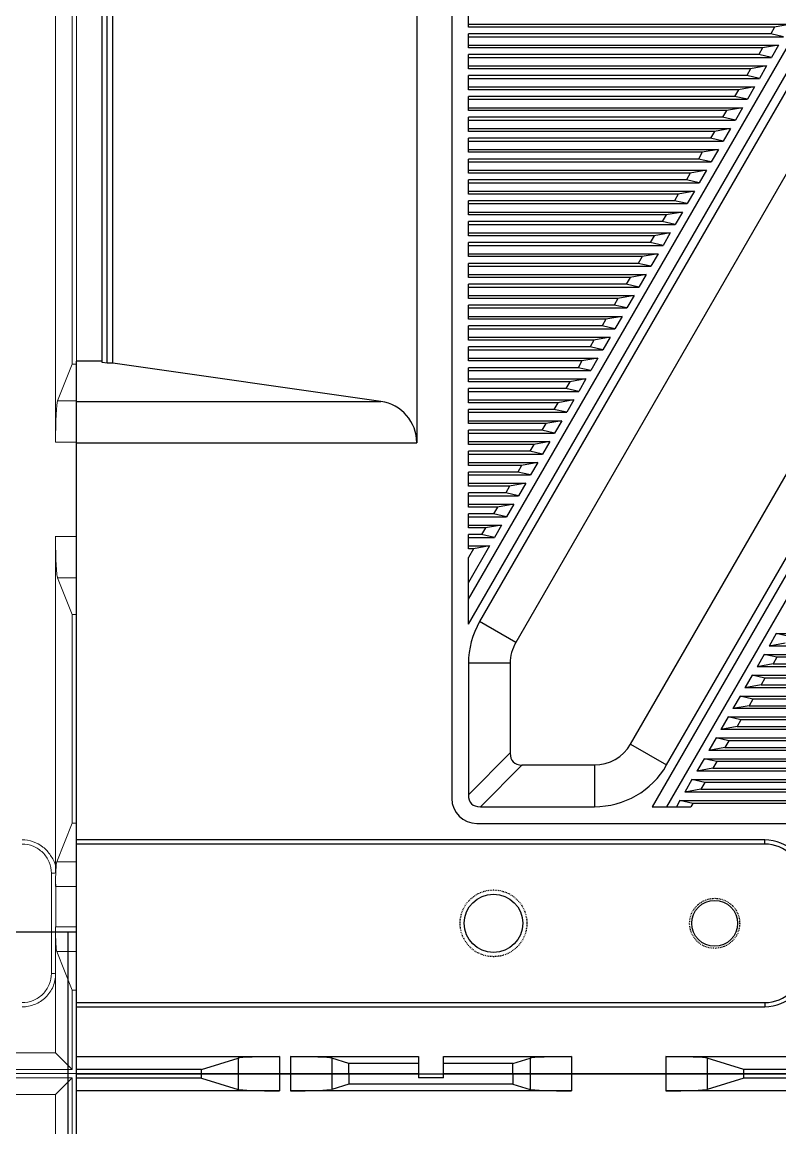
# Model space of a CAD drawing. Header units: millimetres. Extents: x 2185 to 26698, y 9658 to 17427.
# Drawn here: x 24140.1 to 24230.9, y 12769.2 to 12901.7 of the extents above; entities that cross this region are included whole.
import ezdxf

# ---------------------------------------------------------------- set-up
doc = ezdxf.new("R2010")
doc.units = ezdxf.units.MM
doc.linetypes.add('HIDDEN', pattern=[0.2, 0.1, -0.1])
doc.linetypes.add('SLD-实线', pattern=[0])
doc.layers.add('DEFAULT_2', color=8, linetype='HIDDEN')
doc.layers.add('文字层', color=8, linetype='SLD-实线', lineweight=15)

# ---------------------------------------------------------------- blocks, each defined once
blk = doc.blocks.new('76128193')
at = {"color": 7, "linetype": 'Continuous'}
for p, q in [((-4020.43, 2581.93), (-3060.43, 2581.93)), ((-3075.43, 2581.43), (-3060.93, 2581.43)), ((-3060.93, 2581.43), (-3062.93, 2579.43)), ((-3060.93, 2571.93), (-3060.93, 2581.43)), ((-3060.43, 2517.59), (-3060.43, 2581.93)), ((-3062.93, 2579.43), (-3083.03, 2579.43)), ((-3062.93, 2569.98), (-3062.93, 2579.43)), ((-3060.43, 2517.58), (-3060.43, 2106.28)), ((-3062.93, 2117.59), (-3062.93, 2229.53)), ((-3060.93, 2126.93), (-3060.93, 2221.93)), ((-3060.93, 2126.93), (-3062.69, 2122.54)), ((-3060.93, 2126.93), (-3060.43, 2126.93)), ((-3062.69, 2122.54), (-3060.43, 2122.54)), ((-3060.43, 2117.59), (-3062.93, 2117.59)), ((-3062.93, 2066.95), (-3062.93, 2106.31)), ((-3062.93, 2106.28), (-3060.43, 2106.28)), ((-3060.43, 2106.27), (-3060.43, 2041.93)), ((-3060.43, 2101.32), (-3062.69, 2101.32)), ((-3062.69, 2101.32), (-3060.93, 2096.93)), ((-3060.93, 2096.93), (-3060.43, 2096.93)), ((-3060.93, 2071.93), (-3060.93, 2096.93)), ((-3062.79, 2067.3), (-3060.93, 2071.93)), ((-3060.93, 2071.93), (-3060.43, 2071.93)), ((-3062.93, 2065.98), (-3062.93, 2066.95)), ((-3062.79, 2067.3), (-3060.43, 2067.3)), ((-3063.43, 2065.93), (-3063.43, 2053.93)), ((-3062.91, 2064.33), (-3060.43, 2064.33)), ((-3062.91, 2059.53), (-3062.91, 2064.33)), ((-3062.93, 2053.89), (-3062.93, 2059.53)), ((-3062.91, 2059.53), (-3060.43, 2059.53)), ((-3062.79, 2056.56), (-3060.43, 2056.56)), ((-3060.93, 2051.93), (-3062.79, 2056.56)), ((-3062.93, 2044.43), (-3062.93, 2053.89)), ((-3060.93, 2051.93), (-3060.43, 2051.93)), ((-3060.93, 2042.43), (-3060.93, 2051.93)), ((-3083.03, 2044.43), (-3062.93, 2044.43)), ((-3062.93, 2044.43), (-3060.93, 2042.43)), ((-3101.43, 2041.93), (-3060.43, 2041.93)), ((-3075.43, 2042.43), (-3060.93, 2042.43))]:
    blk.add_line(p, q, dxfattribs=at)
for centre, major_axis in [((-3062.65, 2117.59), (0, 5)), ((-3062.76, 2064.33), (0, 3))]:
    blk.add_ellipse(centre, major_axis=major_axis, ratio=0.057143, start_param=0.141897, end_param=1.570796, dxfattribs=at)
for points, knots in [([(-3062.93, 2106.31), (-3062.93, 2105.72), (-3062.92, 2104.62), (-3062.88, 2103.15), (-3062.82, 2102.13), (-3062.75, 2101.57), (-3062.71, 2101.38), (-3062.69, 2101.32)], [0, 0, 0, 0, 0.351993, 0.660199, 0.885472, 0.9577, 1, 1, 1, 1]), ([(-3062.95, 2066.88), (-3063.06, 2067.31), (-3063.5, 2068.11), (-3064.66, 2069.47), (-3066.06, 2069.94), (-3066.94, 2069.93)], [0, 0, 0, 0, 0.251701, 0.503486, 1, 1, 1, 1]), ([(-3066.94, 2069.43), (-3066.49, 2069.43), (-3065.57, 2069.25), (-3064.4, 2068.47), (-3063.62, 2067.31), (-3063.44, 2066.38), (-3063.43, 2065.93)], [0, 0, 0, 0, 0.250026, 0.5, 0.749975, 1, 1, 1, 1]), ([(-3062.91, 2064.33), (-3062.91, 2064.6), (-3062.97, 2065.15), (-3062.91, 2065.7), (-3062.91, 2065.98)], [0, 0, 0, 0, 0.500023, 1, 1, 1, 1]), ([(-3062.79, 2056.56), (-3062.83, 2056.67), (-3062.85, 2057.01), (-3062.9, 2057.65), (-3062.93, 2058.53), (-3062.93, 2059.18), (-3062.93, 2059.53)], [0, 0, 0, 0, 0.114391, 0.339437, 0.647663, 1, 1, 1, 1]), ([(-3063.43, 2053.93), (-3063.44, 2053.48), (-3063.62, 2052.56), (-3064.4, 2051.39), (-3065.57, 2050.61), (-3066.49, 2050.43), (-3066.94, 2050.43)], [0, 0, 0, 0, 0.250025, 0.499999, 0.749974, 1, 1, 1, 1]), ([(-3066.94, 2049.93), (-3066.42, 2049.93), (-3065.38, 2050.13), (-3064.04, 2051), (-3063.13, 2052.31), (-3062.94, 2053.36), (-3062.93, 2053.87)], [0, 0, 0, 0, 0.250084, 0.500115, 0.750092, 1, 1, 1, 1])]:
    blk.add_open_spline(points, degree=3, knots=knots, dxfattribs=at)
for points in [[(-3062.91, 2065.98), (-3063.08, 2065.93), (-3063.26, 2065.95), (-3063.43, 2065.93)], [(-3063.43, 2053.93), (-3063.26, 2053.91), (-3063.09, 2053.93), (-3062.92, 2053.89)]]:
    blk.add_open_spline(points, degree=3, dxfattribs=at)
blk = doc.blocks.new('*U127')
at = {"layer": '文字层'}
blk.add_blockref('76128193', (3540.43, -2316.18), dxfattribs=at)
blk = doc.blocks.new('*U128')
at = {"color": 0, "linetype": 'ByBlock', "lineweight": -2, "transparency": 16777216}
for p in [(6720, 540), (6720, 0)]:
    blk.add_blockref('*U127', p, dxfattribs=at)
blk = doc.blocks.new('543')
at = {"color": 7, "linetype": 'Continuous'}
for p, q in [((13760.14, 9868.64), (13760.14, 9953.98)), ((13760.14, 9953.98), (14000.09, 9953.98)), ((13775.12, 9953.48), (13760.14, 9953.48)), ((13775.12, 9953.48), (13775.12, 9953.98)), ((13775.12, 9953.48), (13779.51, 9952.14)), ((13779.51, 9953.98), (13779.51, 9952.14)), ((13784.46, 9953.98), (13784.46, 9951.95)), ((13785.78, 9953.98), (13785.78, 9951.95)), ((13790.73, 9953.98), (13790.73, 9952.14)), ((13792.8, 9953.98), (13792.8, 9952.77)), ((13812.44, 9953.98), (13812.44, 9952.77)), ((13814.51, 9953.98), (13814.51, 9952.14)), ((13819.46, 9953.98), (13819.46, 9951.95)), ((13830.78, 9953.98), (13830.78, 9951.95)), ((13835.73, 9953.98), (13835.73, 9952.14)), ((13840.12, 9953.48), (13835.73, 9952.14)), ((13840.12, 9953.48), (13840.12, 9953.98)), ((13920.12, 9953.48), (13840.12, 9953.48)), ((13784.46, 9951.95), (13760.14, 9951.95)), ((13819.46, 9951.95), (13785.78, 9951.95)), ((13792.8, 9952.77), (13790.73, 9952.14)), ((13812.44, 9952.77), (13792.8, 9952.77)), ((13812.44, 9952.77), (13814.51, 9952.14)), ((13929.46, 9951.95), (13830.78, 9951.95)), ((13805.12, 9921), (13805.12, 9717)), ((13763.22, 9769.22), (13763.22, 9868.78)), ((13763.81, 9769.14), (13763.81, 9868.87)), ((13764.51, 9769.14), (13764.51, 9815.5)), ((13800.93, 9815.5), (13800.93, 9759.6)), ((13807.12, 9740.86), (13847.76, 9811.25)), ((13807.12, 9809.4), (13807.12, 9811.1)), ((13807.12, 9737.86), (13849.06, 9810.5)), ((13849.92, 9810), (13808.46, 9738.18)), ((13807.12, 9809.75), (13845.74, 9809.75)), ((13843.8, 9809.4), (13807.12, 9809.4)), ((13807.12, 9806.9), (13807.12, 9808.6)), ((13843.34, 9808.6), (13807.12, 9808.6)), ((13843.8, 9809.4), (13843.34, 9808.6)), ((13844.87, 9808.25), (13843.34, 9808.6)), ((13845.74, 9809.75), (13843.8, 9809.4)), ((13807.12, 9808.25), (13844.87, 9808.25)), ((13807.12, 9807.25), (13844.29, 9807.25)), ((13854.25, 9807.5), (13812.79, 9735.68)), ((13844.29, 9807.25), (13842.36, 9806.9)), ((13844.29, 9807.25), (13843.43, 9805.75)), ((13842.36, 9806.9), (13807.12, 9806.9)), ((13807.12, 9804.4), (13807.12, 9806.1)), ((13841.9, 9806.1), (13807.12, 9806.1)), ((13842.36, 9806.9), (13841.9, 9806.1)), ((13843.43, 9805.75), (13841.9, 9806.1)), ((13807.12, 9805.75), (13843.43, 9805.75)), ((13807.12, 9804.75), (13842.85, 9804.75)), ((13842.85, 9804.75), (13840.92, 9804.4)), ((13842.85, 9804.75), (13841.99, 9803.25)), ((13840.92, 9804.4), (13807.12, 9804.4)), ((13807.12, 9801.9), (13807.12, 9803.6)), ((13840.46, 9803.6), (13807.12, 9803.6)), ((13840.92, 9804.4), (13840.46, 9803.6)), ((13841.99, 9803.25), (13840.46, 9803.6)), ((13807.12, 9803.25), (13841.99, 9803.25)), ((13807.12, 9802.25), (13841.41, 9802.25)), ((13841.41, 9802.25), (13839.47, 9801.9)), ((13841.41, 9802.25), (13840.54, 9800.75)), ((13839.47, 9801.9), (13807.12, 9801.9)), ((13807.12, 9799.4), (13807.12, 9801.1)), ((13839.01, 9801.1), (13807.12, 9801.1)), ((13807.12, 9800.75), (13840.54, 9800.75)), ((13839.47, 9801.9), (13839.01, 9801.1)), ((13840.54, 9800.75), (13839.01, 9801.1)), ((13807.12, 9799.75), (13839.96, 9799.75)), ((13838.03, 9799.4), (13807.12, 9799.4)), ((13838.03, 9799.4), (13837.57, 9798.6)), ((13839.96, 9799.75), (13838.03, 9799.4)), ((13839.96, 9799.75), (13839.1, 9798.25)), ((13807.12, 9796.9), (13807.12, 9798.6)), ((13837.57, 9798.6), (13807.12, 9798.6)), ((13807.12, 9798.25), (13839.1, 9798.25)), ((13839.1, 9798.25), (13837.57, 9798.6)), ((13807.12, 9797.25), (13838.52, 9797.25)), ((13836.59, 9796.9), (13807.12, 9796.9)), ((13836.59, 9796.9), (13836.13, 9796.1)), ((13838.52, 9797.25), (13836.59, 9796.9)), ((13838.52, 9797.25), (13837.66, 9795.75)), ((13807.12, 9794.4), (13807.12, 9796.1)), ((13836.13, 9796.1), (13807.12, 9796.1)), ((13807.12, 9795.75), (13837.66, 9795.75)), ((13837.66, 9795.75), (13836.13, 9796.1)), ((13807.12, 9794.75), (13837.08, 9794.75)), ((13835.14, 9794.4), (13807.12, 9794.4)), ((13835.14, 9794.4), (13834.68, 9793.6)), ((13837.08, 9794.75), (13835.14, 9794.4)), ((13837.08, 9794.75), (13836.21, 9793.25)), ((13807.12, 9791.9), (13807.12, 9793.6)), ((13834.68, 9793.6), (13807.12, 9793.6)), ((13807.12, 9793.25), (13836.21, 9793.25)), ((13836.21, 9793.25), (13834.68, 9793.6)), ((13807.12, 9792.25), (13835.63, 9792.25)), ((13833.7, 9791.9), (13807.12, 9791.9)), ((13833.7, 9791.9), (13833.24, 9791.1)), ((13835.63, 9792.25), (13833.7, 9791.9)), ((13835.63, 9792.25), (13834.77, 9790.75)), ((13807.12, 9789.4), (13807.12, 9791.1)), ((13833.24, 9791.1), (13807.12, 9791.1)), ((13807.12, 9790.75), (13834.77, 9790.75)), ((13834.77, 9790.75), (13833.24, 9791.1)), ((13807.12, 9789.75), (13834.19, 9789.75)), ((13832.26, 9789.4), (13807.12, 9789.4)), ((13832.26, 9789.4), (13831.8, 9788.6)), ((13834.19, 9789.75), (13832.26, 9789.4)), ((13834.19, 9789.75), (13833.32, 9788.25)), ((13807.12, 9786.9), (13807.12, 9788.6)), ((13831.8, 9788.6), (13807.12, 9788.6)), ((13807.12, 9788.25), (13833.32, 9788.25)), ((13833.32, 9788.25), (13831.8, 9788.6)), ((13807.12, 9787.25), (13832.75, 9787.25)), ((13830.81, 9786.9), (13807.12, 9786.9)), ((13807.12, 9784.4), (13807.12, 9786.1)), ((13830.35, 9786.1), (13807.12, 9786.1)), ((13830.81, 9786.9), (13830.35, 9786.1)), ((13831.88, 9785.75), (13830.35, 9786.1)), ((13832.75, 9787.25), (13830.81, 9786.9)), ((13832.75, 9787.25), (13831.88, 9785.75)), ((13807.12, 9785.75), (13831.88, 9785.75)), ((13807.12, 9784.75), (13831.3, 9784.75)), ((13831.3, 9784.75), (13829.37, 9784.4)), ((13831.3, 9784.75), (13830.44, 9783.25)), ((13829.37, 9784.4), (13807.12, 9784.4)), ((13807.12, 9781.9), (13807.12, 9783.6)), ((13828.91, 9783.6), (13807.12, 9783.6)), ((13826.54, 9723.5), (13861.18, 9783.5)), ((13829.37, 9784.4), (13828.91, 9783.6)), ((13830.44, 9783.25), (13828.91, 9783.6)), ((13807.12, 9783.25), (13830.44, 9783.25)), ((13807.12, 9782.25), (13829.86, 9782.25)), ((13829.86, 9782.25), (13827.93, 9781.9)), ((13829.86, 9782.25), (13828.99, 9780.75)), ((13827.93, 9781.9), (13807.12, 9781.9)), ((13807.12, 9779.4), (13807.12, 9781.1)), ((13827.46, 9781.1), (13807.12, 9781.1)), ((13807.12, 9780.75), (13828.99, 9780.75)), ((13827.93, 9781.9), (13827.46, 9781.1)), ((13828.99, 9780.75), (13827.46, 9781.1)), ((13830.87, 9721), (13865.51, 9781)), ((13807.12, 9779.75), (13828.42, 9779.75)), ((13828.42, 9779.75), (13826.48, 9779.4)), ((13828.42, 9779.75), (13827.55, 9778.25)), ((13866.38, 9780.5), (13829.14, 9716)), ((13867.68, 9779.75), (13830.87, 9716)), ((13826.48, 9779.4), (13807.12, 9779.4)), ((13807.12, 9776.9), (13807.12, 9778.6)), ((13826.02, 9778.6), (13807.12, 9778.6)), ((13807.12, 9778.25), (13827.55, 9778.25)), ((13826.48, 9779.4), (13826.02, 9778.6)), ((13827.55, 9778.25), (13826.02, 9778.6)), ((13807.12, 9777.25), (13826.97, 9777.25)), ((13825.04, 9776.9), (13807.12, 9776.9)), ((13825.04, 9776.9), (13824.58, 9776.1)), ((13826.97, 9777.25), (13825.04, 9776.9)), ((13826.97, 9777.25), (13826.11, 9775.75)), ((13807.12, 9774.4), (13807.12, 9776.1)), ((13824.58, 9776.1), (13807.12, 9776.1)), ((13807.12, 9775.75), (13826.11, 9775.75)), ((13826.11, 9775.75), (13824.58, 9776.1)), ((13807.12, 9774.75), (13825.53, 9774.75)), ((13823.6, 9774.4), (13807.12, 9774.4)), ((13823.6, 9774.4), (13823.13, 9773.6)), ((13825.53, 9774.75), (13823.6, 9774.4)), ((13825.53, 9774.75), (13824.66, 9773.25)), ((13807.12, 9771.9), (13807.12, 9773.6)), ((13823.13, 9773.6), (13807.12, 9773.6)), ((13807.12, 9773.25), (13824.66, 9773.25)), ((13824.66, 9773.25), (13823.13, 9773.6)), ((13807.12, 9772.25), (13824.09, 9772.25)), ((13822.15, 9771.9), (13807.12, 9771.9)), ((13822.15, 9771.9), (13821.69, 9771.1)), ((13824.09, 9772.25), (13822.15, 9771.9)), ((13824.09, 9772.25), (13823.22, 9770.75)), ((13807.12, 9769.4), (13807.12, 9771.1)), ((13821.69, 9771.1), (13807.12, 9771.1)), ((13807.12, 9770.75), (13823.22, 9770.75)), ((13823.22, 9770.75), (13821.69, 9771.1)), ((13760.14, 9684.03), (13760.14, 9769.37)), ((13763.22, 9769.37), (13760.14, 9769.37)), ((13763.81, 9769.14), (13763.22, 9769.22)), ((13764.51, 9769.14), (13763.81, 9769.14)), ((13796.63, 9764.55), (13764.51, 9769.14)), ((13807.12, 9769.75), (13822.64, 9769.75)), ((13820.71, 9769.4), (13807.12, 9769.4)), ((13820.71, 9769.4), (13820.25, 9768.6)), ((13822.64, 9769.75), (13820.71, 9769.4)), ((13822.64, 9769.75), (13821.78, 9768.25)), ((13807.12, 9766.9), (13807.12, 9768.6)), ((13820.25, 9768.6), (13807.12, 9768.6)), ((13807.12, 9768.25), (13821.78, 9768.25)), ((13821.78, 9768.25), (13820.25, 9768.6)), ((13807.12, 9767.25), (13821.2, 9767.25)), ((13819.27, 9766.9), (13807.12, 9766.9)), ((13819.27, 9766.9), (13818.8, 9766.1)), ((13821.2, 9767.25), (13819.27, 9766.9)), ((13821.2, 9767.25), (13820.33, 9765.75)), ((13807.12, 9764.4), (13807.12, 9766.1)), ((13818.8, 9766.1), (13807.12, 9766.1)), ((13807.12, 9765.75), (13820.33, 9765.75)), ((13820.33, 9765.75), (13818.8, 9766.1)), ((13760.14, 9764.55), (13796.63, 9764.55)), ((13807.12, 9764.75), (13819.76, 9764.75)), ((13817.82, 9764.4), (13807.12, 9764.4)), ((13807.12, 9761.9), (13807.12, 9763.6)), ((13817.36, 9763.6), (13807.12, 9763.6)), ((13817.82, 9764.4), (13817.36, 9763.6)), ((13818.89, 9763.25), (13817.36, 9763.6)), ((13819.76, 9764.75), (13817.82, 9764.4)), ((13819.76, 9764.75), (13818.89, 9763.25)), ((13807.12, 9763.25), (13818.89, 9763.25)), ((13807.12, 9762.25), (13818.31, 9762.25)), ((13818.31, 9762.25), (13816.38, 9761.9)), ((13818.31, 9762.25), (13817.45, 9760.75)), ((13816.38, 9761.9), (13807.12, 9761.9)), ((13807.12, 9759.4), (13807.12, 9761.1)), ((13815.92, 9761.1), (13807.12, 9761.1)), ((13816.38, 9761.9), (13815.92, 9761.1)), ((13817.45, 9760.75), (13815.92, 9761.1)), ((13760.14, 9759.6), (13800.93, 9759.6)), ((13807.12, 9760.75), (13817.45, 9760.75)), ((13807.12, 9759.75), (13816.87, 9759.75)), ((13816.87, 9759.75), (13814.94, 9759.4)), ((13816.87, 9759.75), (13816, 9758.25)), ((13814.94, 9759.4), (13807.12, 9759.4)), ((13807.12, 9756.9), (13807.12, 9758.6)), ((13814.47, 9758.6), (13807.12, 9758.6)), ((13807.12, 9758.25), (13816, 9758.25)), ((13814.94, 9759.4), (13814.47, 9758.6)), ((13816, 9758.25), (13814.47, 9758.6)), ((13807.12, 9757.25), (13815.43, 9757.25)), ((13813.49, 9756.9), (13807.12, 9756.9)), ((13813.49, 9756.9), (13813.03, 9756.1)), ((13815.43, 9757.25), (13813.49, 9756.9)), ((13815.43, 9757.25), (13814.56, 9755.75)), ((13807.12, 9754.4), (13807.12, 9756.1)), ((13813.03, 9756.1), (13807.12, 9756.1)), ((13807.12, 9755.75), (13814.56, 9755.75)), ((13814.56, 9755.75), (13813.03, 9756.1)), ((13807.12, 9754.75), (13813.98, 9754.75)), ((13812.05, 9754.4), (13807.12, 9754.4)), ((13812.05, 9754.4), (13811.59, 9753.6)), ((13813.98, 9754.75), (13812.05, 9754.4)), ((13813.98, 9754.75), (13813.12, 9753.25)), ((13807.12, 9751.9), (13807.12, 9753.6)), ((13811.59, 9753.6), (13807.12, 9753.6)), ((13807.12, 9753.25), (13813.12, 9753.25)), ((13813.12, 9753.25), (13811.59, 9753.6)), ((13807.12, 9752.25), (13812.54, 9752.25)), ((13810.61, 9751.9), (13807.12, 9751.9)), ((13810.61, 9751.9), (13810.14, 9751.1)), ((13812.54, 9752.25), (13810.61, 9751.9)), ((13812.54, 9752.25), (13811.67, 9750.75)), ((13807.12, 9749.4), (13807.12, 9751.1)), ((13810.14, 9751.1), (13807.12, 9751.1)), ((13807.12, 9750.75), (13811.67, 9750.75)), ((13811.67, 9750.75), (13810.14, 9751.1)), ((13807.12, 9749.75), (13811.1, 9749.75)), ((13809.16, 9749.4), (13807.12, 9749.4)), ((13809.16, 9749.4), (13808.7, 9748.6)), ((13811.1, 9749.75), (13809.16, 9749.4)), ((13811.1, 9749.75), (13810.23, 9748.25)), ((13807.12, 9746.9), (13807.12, 9748.6)), ((13808.7, 9748.6), (13807.12, 9748.6)), ((13807.12, 9748.25), (13810.23, 9748.25)), ((13810.23, 9748.25), (13808.7, 9748.6)), ((13807.12, 9747.25), (13809.65, 9747.25)), ((13809.65, 9747.25), (13807.12, 9742.86)), ((13807.72, 9746.9), (13807.12, 9746.9)), ((13807.72, 9746.9), (13807.12, 9745.86)), ((13809.65, 9747.25), (13807.72, 9746.9)), ((13807.12, 9737.86), (13807.12, 9745.86)), ((13812.79, 9735.68), (13808.46, 9738.18)), ((13844.01, 9736.75), (13843.14, 9735.25)), ((13845.54, 9736.4), (13844.01, 9736.75)), ((13844.01, 9736.75), (13916.23, 9736.75)), ((13845.07, 9735.6), (13843.14, 9735.25)), ((13917.1, 9735.25), (13843.14, 9735.25)), ((13812.12, 9733.18), (13807.12, 9733.18)), ((13807.12, 9733.18), (13807.12, 9717.44)), ((13812.12, 9733.18), (13812.12, 9722.44)), ((13842.56, 9734.25), (13841.7, 9732.75)), ((13843.63, 9733.1), (13841.7, 9732.75)), ((13844.09, 9733.9), (13842.56, 9734.25)), ((13842.56, 9734.25), (13917.68, 9734.25)), ((13844.09, 9733.9), (13843.63, 9733.1)), ((13843.63, 9733.1), (13916.61, 9733.1)), ((13916.15, 9733.9), (13844.09, 9733.9)), ((13841.12, 9731.75), (13840.25, 9730.25)), ((13841.12, 9731.75), (13919.12, 9731.75)), ((13842.65, 9731.4), (13841.12, 9731.75)), ((13918.54, 9732.75), (13841.7, 9732.75)), ((13842.19, 9730.6), (13840.25, 9730.25)), ((13842.65, 9731.4), (13842.19, 9730.6)), ((13842.19, 9730.6), (13918.05, 9730.6)), ((13917.59, 9731.4), (13842.65, 9731.4)), ((13839.68, 9729.25), (13838.81, 9727.75)), ((13839.68, 9729.25), (13920.56, 9729.25)), ((13841.21, 9728.9), (13839.68, 9729.25)), ((13919.99, 9730.25), (13840.25, 9730.25)), ((13840.74, 9728.1), (13838.81, 9727.75)), ((13921.43, 9727.75), (13838.81, 9727.75)), ((13841.21, 9728.9), (13840.74, 9728.1)), ((13840.74, 9728.1), (13919.5, 9728.1)), ((13919.03, 9728.9), (13841.21, 9728.9)), ((13838.23, 9726.75), (13837.37, 9725.25)), ((13838.23, 9726.75), (13922.01, 9726.75)), ((13839.76, 9726.4), (13838.23, 9726.75)), ((13839.3, 9725.6), (13837.37, 9725.25)), ((13922.87, 9725.25), (13837.37, 9725.25)), ((13839.76, 9726.4), (13839.3, 9725.6)), ((13839.3, 9725.6), (13920.94, 9725.6)), ((13920.48, 9726.4), (13839.76, 9726.4)), ((13836.79, 9724.25), (13835.92, 9722.75)), ((13838.32, 9723.9), (13836.79, 9724.25)), ((13836.79, 9724.25), (13923.45, 9724.25)), ((13838.32, 9723.9), (13837.86, 9723.1)), ((13921.92, 9723.9), (13838.32, 9723.9)), ((13826.54, 9723.5), (13830.87, 9721)), ((13837.86, 9723.1), (13835.92, 9722.75)), ((13924.32, 9722.75), (13835.92, 9722.75)), ((13837.86, 9723.1), (13922.38, 9723.1)), ((13807.12, 9717.44), (13812.12, 9722.44)), ((13835.35, 9721.75), (13834.48, 9720.25)), ((13836.88, 9721.4), (13835.35, 9721.75)), ((13835.35, 9721.75), (13924.89, 9721.75)), ((13836.88, 9721.4), (13836.41, 9720.6)), ((13923.36, 9721.4), (13836.88, 9721.4)), ((13808.56, 9716), (13813.56, 9721)), ((13813.56, 9721), (13822.21, 9721)), ((13822.21, 9721), (13822.21, 9716)), ((13836.41, 9720.6), (13834.48, 9720.25)), ((13925.76, 9720.25), (13834.48, 9720.25)), ((13836.41, 9720.6), (13923.83, 9720.6)), ((13833.9, 9719.25), (13833.04, 9717.75)), ((13835.43, 9718.9), (13833.9, 9719.25)), ((13833.9, 9719.25), (13926.34, 9719.25)), ((13835.43, 9718.9), (13834.97, 9718.1)), ((13924.81, 9718.9), (13835.43, 9718.9)), ((13834.97, 9718.1), (13833.04, 9717.75)), ((13927.2, 9717.75), (13833.04, 9717.75)), ((13834.97, 9718.1), (13925.27, 9718.1)), ((13808.56, 9716), (13822.21, 9716)), ((13829.14, 9716), (13833.76, 9716)), ((13832.46, 9716.75), (13832.03, 9716)), ((13832.46, 9716.75), (13927.78, 9716.75)), ((13833.99, 9716.4), (13832.46, 9716.75)), ((13833.99, 9716.4), (13833.76, 9716)), ((13926.25, 9716.4), (13833.99, 9716.4)), ((13808.12, 9714), (13952.12, 9714)), ((13842.62, 9712.03), (13760.14, 9712.03)), ((13842.62, 9711.53), (13842.62, 9712.03)), ((13842.62, 9711.53), (13760.14, 9711.53)), ((13760.14, 9692.53), (13842.62, 9692.53)), ((13760.14, 9692.03), (13842.62, 9692.03)), ((13842.62, 9692.53), (13842.62, 9692.03)), ((13760.14, 9686.06), (13784.46, 9686.06)), ((13775.12, 9684.53), (13779.51, 9685.87)), ((13779.51, 9685.87), (13779.51, 9684.03)), ((13784.46, 9686.06), (13784.46, 9684.03)), ((13785.78, 9686.06), (13801.12, 9686.06)), ((13785.78, 9686.06), (13785.78, 9684.03)), ((13792.8, 9685.24), (13790.73, 9685.87)), ((13790.73, 9685.87), (13790.73, 9684.03)), ((13801.12, 9686.06), (13801.12, 9683.53)), ((13804.12, 9686.06), (13819.46, 9686.06)), ((13804.12, 9683.53), (13804.12, 9686.06)), ((13812.44, 9685.24), (13814.51, 9685.87)), ((13814.51, 9685.87), (13814.51, 9684.03)), ((13819.46, 9686.06), (13819.46, 9684.03)), ((13830.78, 9686.06), (13929.46, 9686.06)), ((13830.78, 9686.06), (13830.78, 9684.03)), ((13840.12, 9684.53), (13835.73, 9685.87)), ((13835.73, 9685.87), (13835.73, 9684.03)), ((13775.12, 9684.53), (13760.14, 9684.53)), ((13775.12, 9684.03), (13775.12, 9684.53)), ((13801.12, 9685.24), (13792.8, 9685.24)), ((13792.8, 9684.03), (13792.8, 9685.24)), ((13812.44, 9685.24), (13804.12, 9685.24)), ((13812.44, 9684.03), (13812.44, 9685.24)), ((13920.12, 9684.53), (13840.12, 9684.53)), ((13840.12, 9684.03), (13840.12, 9684.53)), ((13760.14, 9684.03), (13801.12, 9684.03)), ((13804.12, 9683.53), (13801.12, 9683.53)), ((13804.12, 9684.03), (13956.12, 9684.03))]:
    blk.add_line(p, q, dxfattribs=at)
for centre, radius in [((13810.12, 9702.03), 3.5), ((13810.12, 9702.03), 3.5), ((13810.12, 9702.03), 3.5), ((13836.62, 9702.03), 2.75), ((13836.62, 9702.03), 2.75), ((13836.62, 9702.03), 2.75)]:
    blk.add_circle(centre, radius, dxfattribs=at)
at = {"color": 2, "linetype": 'Continuous'}
blk.add_circle((13810.12, 9702.03), 3.5, dxfattribs=at)
at = {"color": 3, "linetype": 'Continuous'}
blk.add_circle((13836.62, 9702.03), 2.75, dxfattribs=at)
at = {"color": 7, "linetype": 'Continuous'}
for centre, radius, start, end in [((13817.12, 9733.18), 10, 150, 180), ((13817.12, 9733.18), 5, 150, 180), ((13822.21, 9726), 5, 270, 330), ((13822.21, 9726), 10, 270, 330), ((13808.12, 9717), 3, 180, 270), ((13842.62, 9707.03), 5, 0, 90), ((13842.62, 9707.03), 4.5, 0, 90), ((13842.62, 9697.03), 5, 270, 0), ((13842.62, 9697.03), 4.5, 270, 0)]:
    blk.add_arc(centre, radius, start, end, dxfattribs=at)
for centre, major_axis, ratio, start_param, end_param in [((13784.46, 9952.17), (5, 0), 0.043661, -2.999697, -1.570796), ((13785.78, 9952.17), (5, 0), 0.043661, -1.570796, -0.141895), ((13819.46, 9952.17), (5, 0), 0.043661, -2.999697, -1.570796), ((13830.78, 9952.17), (5, 0), 0.043661, -1.570796, -0.141895), ((13795.93, 9759.6), (0, 5), 1, -1.570796, -0.141895), ((13829.52, 9738.4), (17.04, 17.04), 0.207514, 2.936982, 3.346203), ((13824.52, 9733.4), (17.04, 17.04), 0.207514, -3.346203, -2.936982), ((13784.46, 9685.84), (5, 0), 0.043661, 1.570796, 2.999697), ((13785.78, 9685.84), (5, 0), 0.043661, 0.141895, 1.570796), ((13819.46, 9685.84), (5, 0), 0.043661, 1.570796, 2.999697), ((13830.78, 9685.84), (5, 0), 0.043661, 0.141895, 1.570796)]:
    blk.add_ellipse(centre, major_axis=major_axis, ratio=ratio, start_param=start_param, end_param=end_param, dxfattribs=at)
at = {"layer": 'DEFAULT_2', "color": 8, "linetype": 'HIDDEN'}
for centre, radius in [((13810.12, 9702.03), 4), ((13836.62, 9702.03), 3)]:
    blk.add_circle(centre, radius, dxfattribs=at)
blk = doc.blocks.new('*U129')
at = {"color": 4, "lineweight": 5}
for p in [(-13880.12, -9683.75), (-13880.12, -9953.75)]:
    blk.add_blockref('543', p, dxfattribs=at)
blk = doc.blocks.new('*U130')
at = {"color": 0, "linetype": 'ByBlock', "lineweight": -2, "transparency": 16777216}
blk.add_blockref('*U129', (0, 0), dxfattribs=at)
blk = doc.blocks.new('asdzxfv')
at = {"color": 2, "linetype": 'Continuous', "true_color": 0xf1eb1f}
for p, q in [((13513.75, 9422.91), (13513.75, 9501.91)), ((13560.75, 9501.91), (13513.75, 9501.91)), ((13514.75, 9422.91), (13514.75, 9501.91)), ((13536.25, 9501.91), (13536.25, 9422.91)), ((13536.75, 9422.91), (13536.75, 9501.91)), ((13537.25, 9422.91), (13537.25, 9501.91)), ((13537.69, 9422.91), (13537.69, 9501.91)), ((13538.16, 9422.91), (13538.16, 9501.91)), ((13538.75, 9422.91), (13538.75, 9501.91)), ((13538.83, 9501.91), (13538.83, 9422.91)), ((13538.89, 9422.91), (13538.89, 9501.91)), ((13545.17, 9501.91), (13545.17, 9422.91)), ((13545.67, 9422.91), (13545.67, 9501.91)), ((13546.17, 9495.78), (13546.17, 9501.91)), ((13551.32, 9495.78), (13551.32, 9501.91)), ((13551.82, 9422.91), (13551.82, 9501.91)), ((13552.32, 9422.91), (13552.32, 9501.91)), ((13558.6, 9422.91), (13558.6, 9501.91)), ((13558.67, 9501.91), (13558.67, 9422.91)), ((13558.75, 9422.91), (13558.75, 9501.91)), ((13559.33, 9501.91), (13559.33, 9422.91)), ((13559.8, 9501.91), (13559.8, 9422.91)), ((13560.25, 9422.91), (13560.25, 9501.91)), ((13560.75, 9422.91), (13560.75, 9501.91)), ((13546.17, 9491.04), (13546.17, 9433.78)), ((13551.32, 9433.78), (13551.32, 9491.04)), ((13528.25, 9466.66), (13523.25, 9466.66)), ((13523.25, 9458.16), (13528.25, 9458.16)), ((13546.17, 9422.91), (13546.17, 9429.04)), ((13551.32, 9422.91), (13551.32, 9429.04)), ((13560.75, 9422.91), (13513.75, 9422.91))]:
    blk.add_line(p, q, dxfattribs=at)
for centre in [(13548.75, 9493.41), (13548.75, 9431.41)]:
    blk.add_circle(centre, 2.7, dxfattribs=at)
for centre, radius, start, end in [((13548.75, 9493.41), 3.5, 42.6324, 137.3676), ((13548.75, 9493.41), 3.5, 222.6324, 317.3676), ((13523.25, 9462.41), 4.25, 90, 270), ((13528.25, 9462.41), 4.25, 270, 90), ((13548.75, 9431.41), 3.5, 42.6324, 137.3676), ((13548.75, 9431.41), 3.5, 222.6324, 317.3676)]:
    blk.add_arc(centre, radius, start, end, dxfattribs=at)
for points, knots in [([(13545.68, 9493.41), (13545.68, 9493.51), (13545.68, 9493.72), (13545.69, 9494.03), (13545.7, 9494.34), (13545.74, 9494.65), (13545.79, 9494.95), (13545.86, 9495.19), (13545.93, 9495.38), (13545.99, 9495.52), (13546.07, 9495.66), (13546.14, 9495.74), (13546.17, 9495.78)], [0, 0, 0, 0, 0.127092, 0.253318, 0.378322, 0.502266, 0.625619, 0.749056, 0.811111, 0.873552, 0.936512, 1, 1, 1, 1]), ([(13551.32, 9495.78), (13551.36, 9495.74), (13551.42, 9495.66), (13551.5, 9495.52), (13551.56, 9495.38), (13551.64, 9495.19), (13551.7, 9494.95), (13551.76, 9494.65), (13551.79, 9494.34), (13551.81, 9494.03), (13551.82, 9493.72), (13551.82, 9493.51), (13551.82, 9493.41)], [0, 0, 0, 0, 0.063487, 0.126447, 0.188887, 0.250942, 0.37438, 0.497732, 0.621676, 0.746681, 0.872907, 1, 1, 1, 1]), ([(13546.17, 9491.04), (13546.14, 9491.08), (13546.07, 9491.16), (13545.99, 9491.3), (13545.93, 9491.44), (13545.86, 9491.63), (13545.79, 9491.87), (13545.74, 9492.17), (13545.7, 9492.48), (13545.69, 9492.79), (13545.68, 9493.1), (13545.68, 9493.31), (13545.68, 9493.41)], [0, 0, 0, 0, 0.063495, 0.126469, 0.188905, 0.250963, 0.374396, 0.497744, 0.621683, 0.746682, 0.87291, 1, 1, 1, 1]), ([(13551.82, 9493.41), (13551.82, 9493.31), (13551.82, 9493.1), (13551.81, 9492.79), (13551.79, 9492.48), (13551.76, 9492.17), (13551.7, 9491.87), (13551.64, 9491.63), (13551.56, 9491.44), (13551.5, 9491.3), (13551.42, 9491.16), (13551.36, 9491.08), (13551.32, 9491.04)], [0, 0, 0, 0, 0.127092, 0.253319, 0.378323, 0.502267, 0.62562, 0.749057, 0.811112, 0.873553, 0.936512, 1, 1, 1, 1]), ([(13545.68, 9431.41), (13545.68, 9431.51), (13545.68, 9431.72), (13545.69, 9432.03), (13545.7, 9432.34), (13545.74, 9432.65), (13545.79, 9432.95), (13545.86, 9433.19), (13545.93, 9433.38), (13545.99, 9433.52), (13546.07, 9433.66), (13546.14, 9433.74), (13546.17, 9433.78)], [0, 0, 0, 0, 0.127092, 0.253318, 0.378322, 0.502266, 0.625619, 0.749056, 0.811111, 0.873552, 0.936512, 1, 1, 1, 1]), ([(13551.32, 9433.78), (13551.36, 9433.74), (13551.42, 9433.66), (13551.5, 9433.52), (13551.56, 9433.38), (13551.64, 9433.19), (13551.7, 9432.95), (13551.76, 9432.65), (13551.79, 9432.34), (13551.81, 9432.03), (13551.82, 9431.72), (13551.82, 9431.51), (13551.82, 9431.41)], [0, 0, 0, 0, 0.063487, 0.126447, 0.188887, 0.250942, 0.37438, 0.497732, 0.621676, 0.746681, 0.872907, 1, 1, 1, 1]), ([(13546.17, 9429.04), (13546.14, 9429.08), (13546.07, 9429.16), (13545.99, 9429.3), (13545.93, 9429.44), (13545.86, 9429.63), (13545.79, 9429.87), (13545.74, 9430.17), (13545.7, 9430.48), (13545.69, 9430.79), (13545.68, 9431.1), (13545.68, 9431.31), (13545.68, 9431.41)], [0, 0, 0, 0, 0.063495, 0.126469, 0.188905, 0.250963, 0.374396, 0.497744, 0.621683, 0.746682, 0.87291, 1, 1, 1, 1]), ([(13551.82, 9431.41), (13551.82, 9431.31), (13551.82, 9431.1), (13551.81, 9430.79), (13551.79, 9430.48), (13551.76, 9430.17), (13551.7, 9429.87), (13551.64, 9429.63), (13551.56, 9429.44), (13551.5, 9429.3), (13551.42, 9429.16), (13551.36, 9429.08), (13551.32, 9429.04)], [0, 0, 0, 0, 0.127092, 0.253319, 0.378323, 0.502267, 0.62562, 0.749057, 0.811112, 0.873553, 0.936512, 1, 1, 1, 1])]:
    blk.add_open_spline(points, degree=3, knots=knots, dxfattribs=at)
blk = doc.blocks.new('*U438')
at = {"xscale": -1}
blk.add_blockref('asdzxfv', (13537.25, -10831.66), dxfattribs=at)
blk = doc.blocks.new('*U439')
at = {"color": 0, "linetype": 'ByBlock', "lineweight": -2, "transparency": 16777216}
blk.add_blockref('*U438', (6720, 0), dxfattribs=at)

msp = doc.modelspace()

# ---------------------------------------------------------------- block references
for name, p in [('*U128', (16946.579, 12509.957)), ('*U439', (17403.079, 14122.457)), ('*U130', (24266.554, 12775.432))]:
    msp.add_blockref(name, p)

doc.saveas('drawing.dxf')
